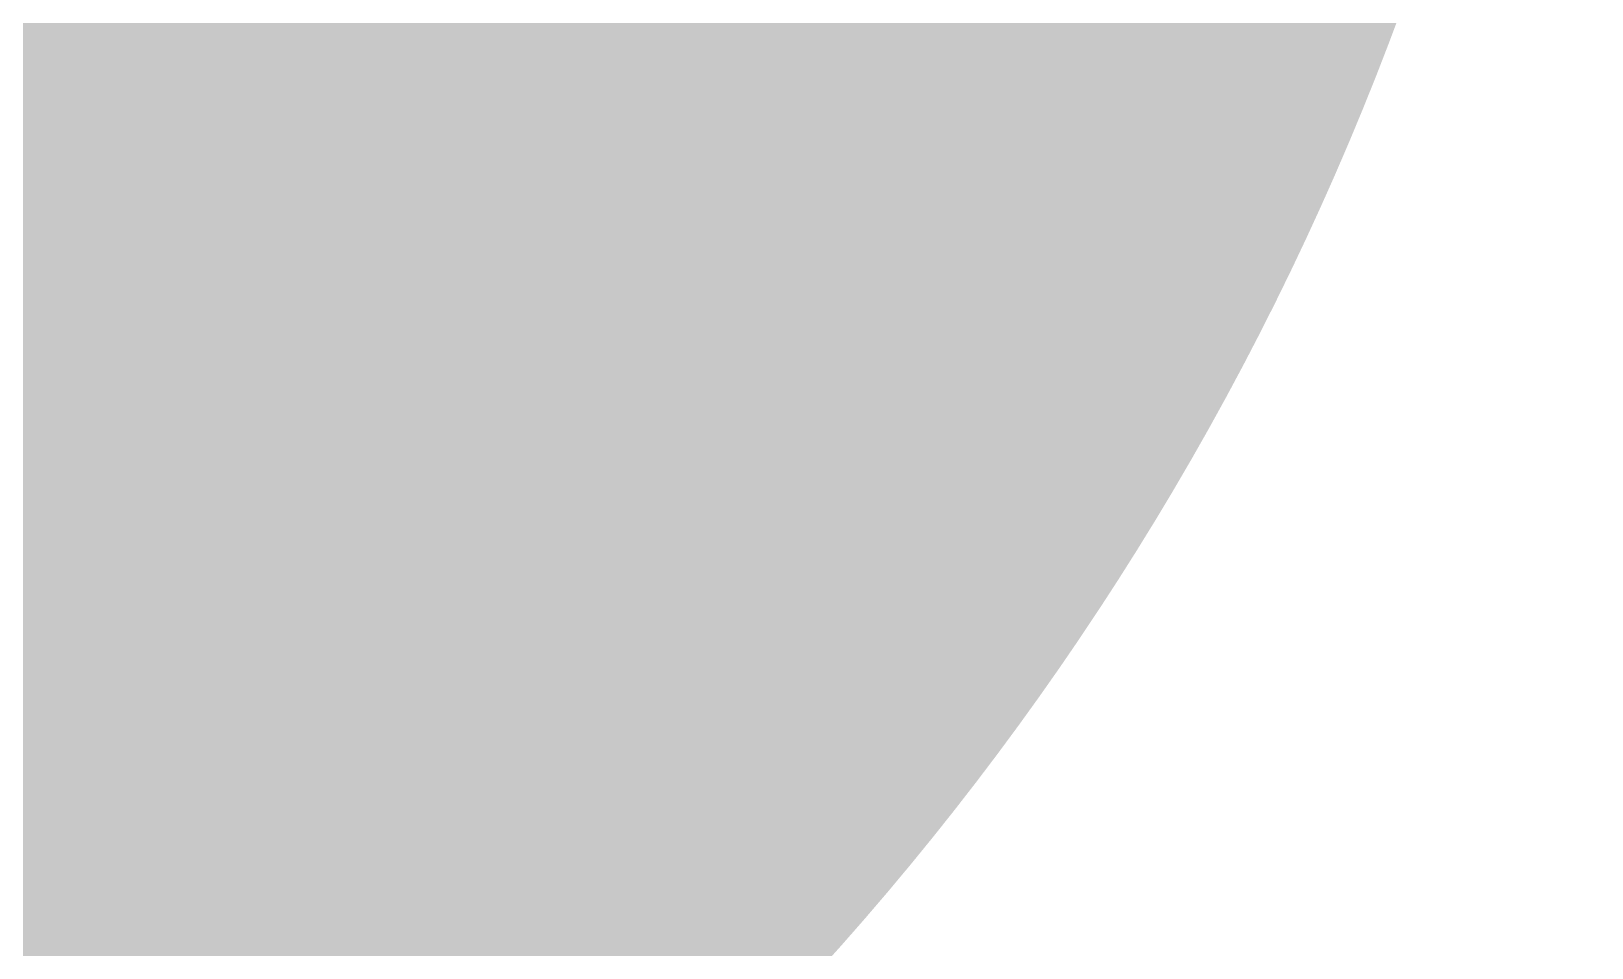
# Model space of a CAD drawing. Header units: inches. Extents: x -2 to 289, y -4 to 187.
# Drawn here: x 50.416 to 51.242, y -0.654 to -0.169 of the extents above; entities that cross this region are included whole.
import ezdxf

# ---------------------------------------------------------------- set-up
doc = ezdxf.new("R2010")
doc.units = ezdxf.units.IN
for name, color, linetype in [('Bottom Layer', 5, 'Continuous'), ('Bottom Solder', 6, 'Continuous'), ('Layer 1', 16, 'Continuous'), ('Layer 2', 76, 'Continuous'), ('Multi-Layer', 9, 'Continuous'), ('Pad Holes', 156, 'Continuous'), ('Top Layer', 1, 'Continuous'), ('Top Solder', 216, 'Continuous')]:
    doc.layers.add(name, color=color, linetype=linetype)

# ---------------------------------------------------------------- blocks, each defined once
blk = doc.blocks.new('DB2ERM_5_08_14P_GN_215')
at = {"layer": 'Bottom Layer'}
h = blk.add_hatch(color=5, dxfattribs=at)
edge = h.paths.add_edge_path()
edge.add_arc((-17.78, 0), 1.5, 0, 360)
at = {"layer": 'Bottom Solder'}
h = blk.add_hatch(color=6, dxfattribs=at)
edge = h.paths.add_edge_path()
edge.add_arc((-17.78, 0), 1.5508, 0, 360)
at = {"layer": 'Layer 1'}
h = blk.add_hatch(color=16, dxfattribs=at)
edge = h.paths.add_edge_path()
edge.add_arc((-17.78, 0), 1.5, 0, 360)
at = {"layer": 'Layer 2'}
h = blk.add_hatch(color=76, dxfattribs=at)
edge = h.paths.add_edge_path()
edge.add_arc((-17.78, 0), 1.5, 0, 360)
at = {"layer": 'Multi-Layer'}
h = blk.add_hatch(color=9, dxfattribs=at)
edge = h.paths.add_edge_path()
edge.add_arc((-17.78, 0), 1.5, 0, 360)
at = {"layer": 'Pad Holes'}
h = blk.add_hatch(color=7, dxfattribs=at)
edge = h.paths.add_edge_path()
edge.add_arc((-17.78, 0), 0.95001, 0, 360)
at = {"layer": 'Top Layer'}
h = blk.add_hatch(color=1, dxfattribs=at)
edge = h.paths.add_edge_path()
edge.add_arc((-17.78, 0), 1.5, 0, 360)
at = {"layer": 'Top Solder'}
h = blk.add_hatch(color=216, dxfattribs=at)
edge = h.paths.add_edge_path()
edge.add_arc((-17.78, 0), 1.5508, 0, 360)

msp = doc.modelspace()

# ---------------------------------------------------------------- linework, layer by layer
at = {"layer": 'Bottom Layer', "extrusion": (0, 0, -1)}
msp.add_arc((-50.5714, -0.5588), 1.0922, 180, 270, dxfattribs=at)

# ---------------------------------------------------------------- block references
msp.add_blockref('DB2ERM_5_08_14P_GN_215', (67.46503, 0.37646))

doc.saveas('drawing.dxf')
